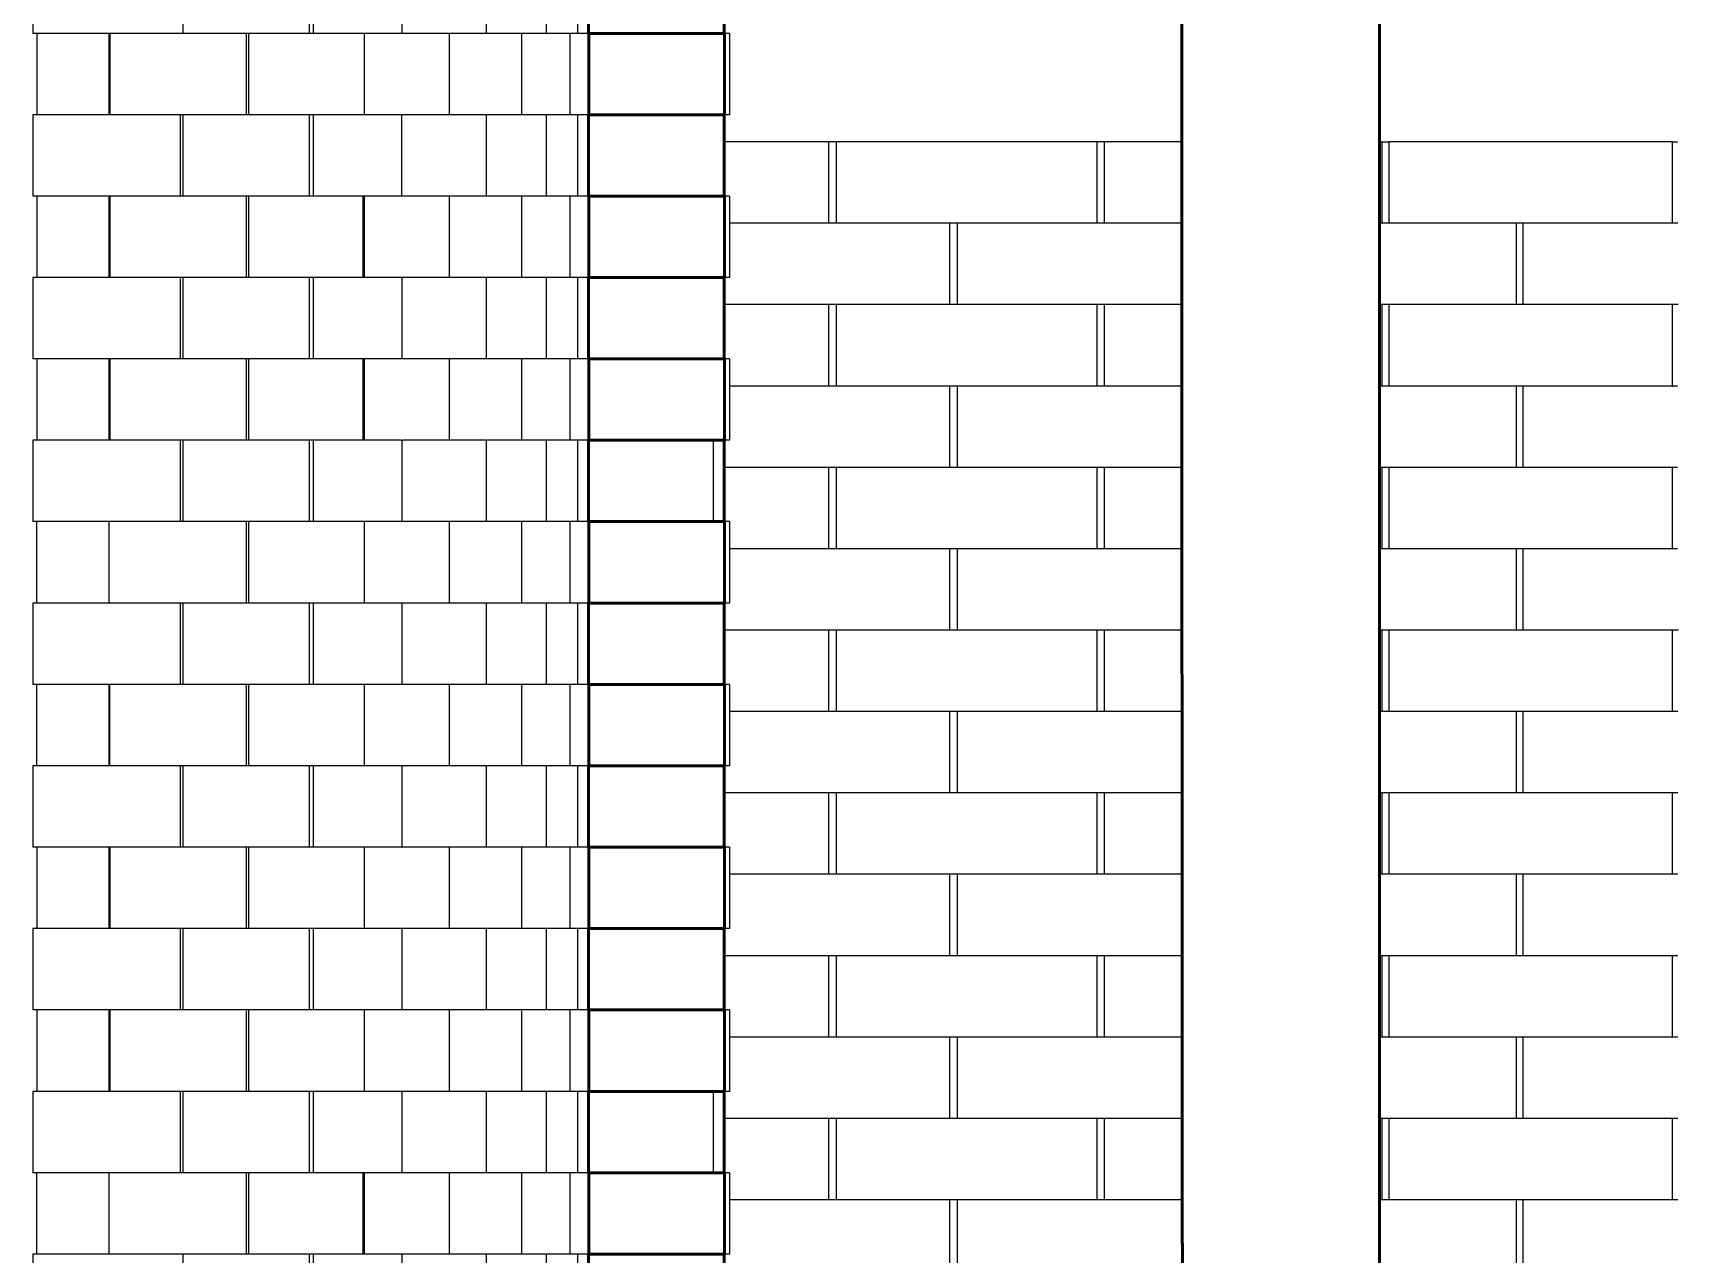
# Model space of a CAD drawing. Header units: millimetres. Extents: x 507.9 to 541, y 40.2 to 69.3.
# Drawn here: x 517.719 to 518.931, y 54.969 to 55.87 of the extents above; entities that cross this region are included whole.
import ezdxf

# ---------------------------------------------------------------- set-up
doc = ezdxf.new("R2010")
doc.units = ezdxf.units.MM
doc.layers.add('Make2D$Visible$ClippingPlaneIntersections', color=7, linetype='Continuous', lineweight=50, true_color=0x000000)
doc.layers.add('Make2D$Visible$Curves', color=7, linetype='Continuous', true_color=0x000000)

msp = doc.modelspace()

# ---------------------------------------------------------------- linework, layer by layer
at = {"layer": 'Make2D$Visible$ClippingPlaneIntersections', "color": 18, "true_color": 0x000000}
for points in [[(518.56697, 53.55554), (518.56518, 55.34887), (518.56518, 56.6422)], [(518.12815, 55.92929), (518.12815, 55.89929), (518.12815, 55.86929)], [(518.22827, 55.86929), (518.22827, 55.89929), (518.22827, 55.92929)], [(518.12836, 55.86929), (518.12836, 55.83929), (518.12836, 55.80929)], [(518.12852, 55.86929), (518.17839, 55.86929), (518.22827, 55.86929)], [(518.22836, 55.80929), (518.22836, 55.83929), (518.22836, 55.86929)], [(518.12815, 55.80929), (518.17821, 55.80929), (518.22827, 55.80929)], [(518.12815, 55.80929), (518.12815, 55.77929), (518.12815, 55.74929)], [(518.22827, 55.80929), (518.22831, 55.80929), (518.22836, 55.80929)], [(518.22827, 55.74929), (518.22827, 55.77929), (518.22827, 55.80929)], [(518.12836, 55.74929), (518.12836, 55.71945), (518.12836, 55.68962)], [(518.12866, 55.74929), (518.17846, 55.74929), (518.22827, 55.74929)], [(518.22836, 55.68929), (518.22836, 55.71929), (518.22836, 55.74929)], [(518.12815, 55.68929), (518.12841, 55.68929), (518.12866, 55.68929)], [(518.12815, 55.68867), (518.12815, 55.65898), (518.12815, 55.62929)], [(518.12836, 55.68929), (518.17836, 55.68929), (518.22836, 55.68929)], [(518.22827, 55.62929), (518.22827, 55.65929), (518.22827, 55.68929)], [(518.12836, 55.62929), (518.17836, 55.62929), (518.22836, 55.62929)], [(518.12836, 55.62929), (518.12836, 55.59929), (518.12836, 55.56929)], [(518.22836, 55.56929), (518.22836, 55.59929), (518.22836, 55.62929)], [(518.12815, 55.56929), (518.12815, 55.53929), (518.12815, 55.50929)], [(518.12836, 55.56929), (518.17836, 55.56929), (518.22836, 55.56929)], [(518.22827, 55.50929), (518.22827, 55.53929), (518.22827, 55.56929)], [(518.12815, 55.50929), (518.17821, 55.50929), (518.22827, 55.50929)], [(518.12836, 55.50929), (518.12836, 55.47929), (518.12836, 55.44929)], [(518.22836, 55.44929), (518.22836, 55.47929), (518.22836, 55.50929)], [(518.12815, 55.44929), (518.17821, 55.44929), (518.22827, 55.44929)], [(518.12815, 55.44929), (518.12815, 55.41929), (518.12815, 55.38929)], [(518.22827, 55.38929), (518.22827, 55.41929), (518.22827, 55.44929)], [(518.12815, 55.38929), (518.17821, 55.38929), (518.22827, 55.38929)], [(518.12836, 55.38929), (518.12836, 55.35929), (518.12836, 55.32929)], [(518.22836, 55.32929), (518.22836, 55.35929), (518.22836, 55.38929)], [(518.12815, 55.32929), (518.12815, 55.29929), (518.12815, 55.26929)], [(518.12836, 55.32929), (518.17836, 55.32929), (518.22836, 55.32929)], [(518.22827, 55.26929), (518.22827, 55.29929), (518.22827, 55.32929)], [(518.12836, 55.26929), (518.17836, 55.26929), (518.22836, 55.26929)], [(518.12836, 55.26929), (518.12836, 55.23929), (518.12836, 55.20929)], [(518.22836, 55.20929), (518.22836, 55.23929), (518.22836, 55.26929)], [(518.12815, 55.20929), (518.17821, 55.20929), (518.22827, 55.20929)], [(518.12815, 55.20929), (518.12815, 55.17929), (518.12815, 55.14929)], [(518.22827, 55.14929), (518.22827, 55.17929), (518.22827, 55.20929)], [(518.12815, 55.14929), (518.13034, 55.14929), (518.13253, 55.14929)], [(518.12836, 55.14929), (518.12836, 55.11948), (518.12836, 55.08967)], [(518.13253, 55.14929), (518.18044, 55.14929), (518.22836, 55.14929)], [(518.22836, 55.08929), (518.22836, 55.11929), (518.22836, 55.14929)], [(518.12815, 55.08929), (518.12815, 55.05929), (518.12815, 55.02929)], [(518.12836, 55.08929), (518.17836, 55.08929), (518.22836, 55.08929)], [(518.22827, 55.02929), (518.22827, 55.05929), (518.22827, 55.08929)], [(518.12836, 55.02929), (518.17836, 55.02929), (518.22836, 55.02929)], [(518.12836, 55.02929), (518.12836, 54.99929), (518.12836, 54.96929)], [(518.22836, 54.96929), (518.22836, 54.99929), (518.22836, 55.02929)], [(518.12815, 54.96929), (518.12815, 54.93929), (518.12815, 54.90929)], [(518.12836, 54.96929), (518.17836, 54.96929), (518.22836, 54.96929)], [(518.22827, 54.90929), (518.22827, 54.93929), (518.22827, 54.96929)]]:
    msp.add_open_spline(points, degree=2, dxfattribs=at)
msp.add_open_spline([(518.71109, 56.56734), (518.71109, 55.73961), (518.71109, 54.88693), (518.71109, 54.00929), (518.71109, 54.00724), (518.71109, 54.00518), (518.71109, 54.00313), (518.71109, 53.85393), (518.71109, 53.70474), (518.71109, 53.55554)], degree=3, knots=[-4, -4, -4, -4, 0, 0, 0, 0.0093579, 0.0093579, 0.0093579, 0.6893016, 0.6893016, 0.6893016, 0.6893016], dxfattribs=at)
at = {"layer": 'Make2D$Visible$Curves', "color": 18, "lineweight": -3, "true_color": 0x000000}
for points in [[(517.71876, 55.92929), (517.71876, 55.89929), (517.71876, 55.86929)], [(517.82924, 55.92879), (517.82924, 55.89904), (517.82924, 55.86929)], [(517.92256, 55.86929), (517.92256, 55.89929), (517.92256, 55.92929)], [(517.92551, 55.86929), (517.92551, 55.89929), (517.92551, 55.92929)], [(518.05272, 55.92929), (518.05272, 55.89929), (518.05272, 55.86929)], [(518.09708, 55.92929), (518.09708, 55.89929), (518.09708, 55.86929)], [(518.1201, 55.92929), (518.1201, 55.89929), (518.1201, 55.86929)], [(517.77499, 55.86929), (517.74688, 55.86929), (517.71876, 55.86929)], [(517.72173, 55.86929), (517.72173, 55.83929), (517.72173, 55.80929)], [(517.7748, 55.86929), (517.7748, 55.83929), (517.7748, 55.80929)], [(517.82948, 55.86929), (517.80224, 55.86929), (517.77499, 55.86929)], [(517.77581, 55.80929), (517.77581, 55.83929), (517.77581, 55.86929)], [(517.87783, 55.86929), (517.85353, 55.86929), (517.82924, 55.86929)], [(517.87607, 55.80929), (517.87607, 55.83929), (517.87607, 55.86929)], [(517.96317, 55.86929), (517.92041, 55.86929), (517.87765, 55.86929)], [(517.87765, 55.86929), (517.87765, 55.83929), (517.87765, 55.80929)], [(517.96298, 55.86929), (517.96298, 55.83929), (517.96298, 55.80929)], [(518.0254, 55.86929), (518.01447, 55.86929), (518.00353, 55.86929)], [(518.02541, 55.86929), (518.02541, 55.83929), (518.02541, 55.80929)], [(518.05282, 55.86929), (518.03936, 55.86929), (518.0259, 55.86929)], [(518.05221, 55.86929), (518.05221, 55.8694), (518.05221, 55.8695)], [(518.07839, 55.86929), (518.06555, 55.86929), (518.05272, 55.86929)], [(518.07883, 55.86929), (518.07883, 55.83929), (518.07883, 55.80929)], [(518.09702, 55.86929), (518.08792, 55.86929), (518.07883, 55.86929)], [(518.1149, 55.86929), (518.10599, 55.86929), (518.09708, 55.86929)], [(518.11443, 55.86878), (518.11443, 55.83904), (518.11443, 55.80929)], [(518.12036, 55.86929), (518.11769, 55.86929), (518.11502, 55.86929)], [(518.12815, 55.86929), (518.12413, 55.86929), (518.1201, 55.86929)], [(518.23211, 55.86929), (518.23019, 55.86929), (518.22827, 55.86929)], [(518.23211, 55.86929), (518.23211, 55.83929), (518.23211, 55.80929)], [(517.82746, 55.80929), (517.77311, 55.80929), (517.71876, 55.80929)], [(517.71876, 55.80929), (517.71876, 55.77929), (517.71876, 55.74929)], [(517.82912, 55.80929), (517.80256, 55.80929), (517.776, 55.80929)], [(517.82746, 55.74929), (517.82746, 55.77929), (517.82746, 55.80929)], [(517.8778, 55.80929), (517.85352, 55.80929), (517.82924, 55.80929)], [(517.82924, 55.80929), (517.82924, 55.77929), (517.82924, 55.74929)], [(517.96317, 55.80929), (517.92066, 55.80929), (517.87815, 55.80929)], [(517.92256, 55.74929), (517.92256, 55.77929), (517.92256, 55.80929)], [(517.92551, 55.74929), (517.92551, 55.77929), (517.92551, 55.80929)], [(517.97827, 55.80929), (517.97063, 55.80929), (517.96298, 55.80929)], [(517.99037, 55.80929), (517.99037, 55.77929), (517.99037, 55.74929)], [(518.0531, 55.80929), (518.03946, 55.80929), (518.02582, 55.80929)], [(518.07908, 55.80929), (518.0659, 55.80929), (518.05272, 55.80929)], [(518.05272, 55.80929), (518.05272, 55.77929), (518.05272, 55.74929)], [(518.09692, 55.80929), (518.08807, 55.80929), (518.07923, 55.80929)], [(518.09708, 55.80929), (518.09708, 55.77929), (518.09708, 55.74929)], [(518.11501, 55.80929), (518.10604, 55.80929), (518.09708, 55.80929)], [(518.12014, 55.80929), (518.11757, 55.80929), (518.11501, 55.80929)], [(518.12815, 55.80929), (518.12413, 55.80929), (518.1201, 55.80929)], [(518.1201, 55.80929), (518.1201, 55.77929), (518.1201, 55.74929)], [(518.23211, 55.80929), (518.23019, 55.80929), (518.22827, 55.80929)], [(518.30501, 55.78929), (518.26656, 55.78929), (518.22811, 55.78929)], [(518.31063, 55.78929), (518.30782, 55.78929), (518.30501, 55.78929)], [(518.30501, 55.78929), (518.30501, 55.75929), (518.30501, 55.72929)], [(518.31063, 55.78929), (518.31063, 55.75929), (518.31063, 55.72929)], [(518.50273, 55.78929), (518.40668, 55.78929), (518.31063, 55.78929)], [(518.50273, 55.78929), (518.50273, 55.75929), (518.50273, 55.72929)], [(518.5082, 55.78929), (518.50546, 55.78929), (518.50273, 55.78929)], [(518.5082, 55.78929), (518.5082, 55.75929), (518.5082, 55.72929)], [(518.5653, 55.78929), (518.53675, 55.78929), (518.5082, 55.78929)], [(518.71288, 55.78929), (518.71179, 55.78929), (518.71071, 55.78929)], [(518.71288, 55.78929), (518.71288, 55.75929), (518.71288, 55.72929)], [(518.71795, 55.78929), (518.71795, 55.75929), (518.71795, 55.72929)], [(518.92667, 55.78929), (518.82231, 55.78929), (518.71795, 55.78929)], [(518.92667, 55.78929), (518.92667, 55.75929), (518.92667, 55.72929)], [(517.77468, 55.74929), (517.74672, 55.74929), (517.71876, 55.74929)], [(517.72173, 55.74929), (517.72173, 55.71929), (517.72173, 55.68929)], [(517.82926, 55.74929), (517.80203, 55.74929), (517.7748, 55.74929)], [(517.7748, 55.74929), (517.7748, 55.71929), (517.7748, 55.68929)], [(517.77581, 55.68929), (517.77581, 55.71929), (517.77581, 55.74929)], [(517.87828, 55.74929), (517.85376, 55.74929), (517.82924, 55.74929)], [(517.87607, 55.68929), (517.87607, 55.71929), (517.87607, 55.74929)], [(517.87765, 55.74929), (517.87765, 55.71929), (517.87765, 55.68929)], [(517.96247, 55.74929), (517.92018, 55.74929), (517.87789, 55.74929)], [(517.96193, 55.74929), (517.96193, 55.71929), (517.96193, 55.68929)], [(517.99058, 55.74929), (517.97625, 55.74929), (517.96193, 55.74929)], [(517.96317, 55.68929), (517.96317, 55.71929), (517.96317, 55.74929)], [(518.02591, 55.74929), (518.00832, 55.74929), (517.99072, 55.74929)], [(518.02541, 55.74883), (518.02541, 55.71906), (518.02541, 55.68929)], [(518.05225, 55.74929), (518.03908, 55.74929), (518.02591, 55.74929)], [(518.07917, 55.74929), (518.06594, 55.74929), (518.05272, 55.74929)], [(518.07883, 55.74929), (518.07883, 55.71929), (518.07883, 55.68929)], [(518.09739, 55.74929), (518.08811, 55.74929), (518.07883, 55.74929)], [(518.12005, 55.74929), (518.10872, 55.74929), (518.09739, 55.74929)], [(518.11443, 55.74929), (518.11443, 55.71947), (518.11443, 55.68965)], [(518.12815, 55.74929), (518.12413, 55.74929), (518.1201, 55.74929)], [(518.12888, 55.74929), (518.12851, 55.74929), (518.12815, 55.74929)], [(518.23211, 55.74929), (518.23019, 55.74929), (518.22827, 55.74929)], [(518.23211, 55.74929), (518.23211, 55.71929), (518.23211, 55.68929)], [(518.30501, 55.72929), (518.26856, 55.72929), (518.23211, 55.72929)], [(518.31063, 55.72929), (518.30782, 55.72929), (518.30501, 55.72929)], [(518.50273, 55.72929), (518.40668, 55.72929), (518.31063, 55.72929)], [(518.39425, 55.72929), (518.39425, 55.69929), (518.39425, 55.66929)], [(518.39983, 55.72929), (518.39983, 55.69929), (518.39983, 55.66929)], [(518.5082, 55.72929), (518.50546, 55.72929), (518.50273, 55.72929)], [(518.56541, 55.72929), (518.5368, 55.72929), (518.5082, 55.72929)], [(518.71288, 55.72929), (518.7121, 55.72929), (518.71131, 55.72929)], [(518.7176, 55.72929), (518.71524, 55.72929), (518.71288, 55.72929)], [(518.92667, 55.72929), (518.82231, 55.72929), (518.71795, 55.72929)], [(518.81183, 55.72903), (518.81183, 55.69916), (518.81183, 55.66929)], [(518.81665, 55.72929), (518.81665, 55.69929), (518.81665, 55.66929)], [(518.93102, 55.72929), (518.92884, 55.72929), (518.92667, 55.72929)], [(517.77445, 55.68929), (517.74661, 55.68929), (517.71876, 55.68929)], [(517.71876, 55.68929), (517.71876, 55.65929), (517.71876, 55.62929)], [(517.77496, 55.68929), (517.77471, 55.68929), (517.77445, 55.68929)], [(517.82895, 55.68929), (517.80188, 55.68929), (517.7748, 55.68929)], [(517.82746, 55.62929), (517.82746, 55.65897), (517.82746, 55.68866)], [(517.87731, 55.68929), (517.85327, 55.68929), (517.82924, 55.68929)], [(517.82924, 55.68929), (517.82924, 55.65929), (517.82924, 55.62929)], [(517.9616, 55.68929), (517.91962, 55.68929), (517.87765, 55.68929)], [(517.92256, 55.62929), (517.92256, 55.65929), (517.92256, 55.68929)], [(517.92551, 55.62929), (517.92551, 55.65929), (517.92551, 55.68929)], [(517.99072, 55.68929), (517.99072, 55.65929), (517.99072, 55.62929)], [(518.02506, 55.68929), (518.00789, 55.68929), (517.99072, 55.68929)], [(518.05253, 55.68929), (518.03897, 55.68929), (518.02541, 55.68929)], [(518.05272, 55.68929), (518.05272, 55.65929), (518.05272, 55.62929)], [(518.07831, 55.68929), (518.06552, 55.68929), (518.05272, 55.68929)], [(518.09749, 55.68929), (518.08816, 55.68929), (518.07883, 55.68929)], [(518.11471, 55.68929), (518.10589, 55.68929), (518.09708, 55.68929)], [(518.09708, 55.68929), (518.09708, 55.67929), (518.09708, 55.66929)], [(518.11458, 55.68929), (518.11448, 55.68929), (518.11438, 55.68929)], [(518.11982, 55.68929), (518.11726, 55.68929), (518.11471, 55.68929)], [(518.12815, 55.68929), (518.12413, 55.68929), (518.1201, 55.68929)], [(518.1201, 55.68929), (518.1201, 55.65929), (518.1201, 55.62929)], [(518.23211, 55.68929), (518.23023, 55.68929), (518.22836, 55.68929)], [(518.09708, 55.66911), (518.09708, 55.6492), (518.09708, 55.62929)], [(518.30501, 55.66929), (518.26664, 55.66929), (518.22827, 55.66929)], [(518.30501, 55.66929), (518.30501, 55.63929), (518.30501, 55.60929)], [(518.31063, 55.66929), (518.30782, 55.66929), (518.30501, 55.66929)], [(518.31063, 55.66929), (518.31063, 55.63929), (518.31063, 55.60929)], [(518.50273, 55.66929), (518.40668, 55.66929), (518.31063, 55.66929)], [(518.5082, 55.66929), (518.50546, 55.66929), (518.50273, 55.66929)], [(518.50273, 55.66929), (518.50273, 55.63929), (518.50273, 55.60929)], [(518.5082, 55.66929), (518.5082, 55.63929), (518.5082, 55.60929)], [(518.56554, 55.66929), (518.53687, 55.66929), (518.5082, 55.66929)], [(518.71288, 55.66929), (518.71198, 55.66929), (518.71109, 55.66929)], [(518.71288, 55.66929), (518.71288, 55.63929), (518.71288, 55.60929)], [(518.7177, 55.66929), (518.71529, 55.66929), (518.71288, 55.66929)], [(518.92667, 55.66929), (518.82231, 55.66929), (518.71795, 55.66929)], [(518.71795, 55.66929), (518.71795, 55.63929), (518.71795, 55.60929)], [(518.92667, 55.66929), (518.92667, 55.63929), (518.92667, 55.60929)], [(518.93119, 55.66929), (518.92893, 55.66929), (518.92667, 55.66929)], [(517.77485, 55.62929), (517.74681, 55.62929), (517.71876, 55.62929)], [(517.72173, 55.62929), (517.72173, 55.59929), (517.72173, 55.56929)], [(517.82932, 55.62929), (517.80206, 55.62929), (517.7748, 55.62929)], [(517.7748, 55.62929), (517.7748, 55.59929), (517.7748, 55.56929)], [(517.77581, 55.56929), (517.77581, 55.59929), (517.77581, 55.62929)], [(517.87763, 55.62929), (517.85348, 55.62929), (517.82932, 55.62929)], [(517.87607, 55.56929), (517.87607, 55.59929), (517.87607, 55.62929)], [(517.87765, 55.62929), (517.87765, 55.59929), (517.87765, 55.56929)], [(517.96192, 55.62929), (517.91978, 55.62929), (517.87765, 55.62929)], [(517.99093, 55.62929), (517.97643, 55.62929), (517.96193, 55.62929)], [(517.96193, 55.62929), (517.96193, 55.59929), (517.96193, 55.56929)], [(517.96317, 55.56929), (517.96317, 55.59929), (517.96317, 55.62929)], [(518.0254, 55.62929), (518.00806, 55.62929), (517.99072, 55.62929)], [(518.02541, 55.62929), (518.02541, 55.59929), (518.02541, 55.56929)], [(518.05252, 55.62929), (518.03897, 55.62929), (518.02541, 55.62929)], [(518.05221, 55.62929), (518.05221, 55.62935), (518.05221, 55.62942)], [(518.07859, 55.62929), (518.06565, 55.62929), (518.05272, 55.62929)], [(518.07883, 55.62929), (518.07883, 55.59929), (518.07883, 55.56929)], [(518.09706, 55.62929), (518.08795, 55.62929), (518.07883, 55.62929)], [(518.114, 55.62929), (518.10554, 55.62929), (518.09708, 55.62929)], [(518.11443, 55.62929), (518.11443, 55.59929), (518.11443, 55.56929)], [(518.12032, 55.62929), (518.11737, 55.62929), (518.11443, 55.62929)], [(518.12815, 55.62929), (518.12413, 55.62929), (518.1201, 55.62929)], [(518.23211, 55.62929), (518.23019, 55.62929), (518.22827, 55.62929)], [(518.23211, 55.62929), (518.23211, 55.59929), (518.23211, 55.56929)], [(518.30501, 55.60929), (518.26856, 55.60929), (518.23211, 55.60929)], [(518.31063, 55.60929), (518.30782, 55.60929), (518.30501, 55.60929)], [(518.50273, 55.60929), (518.40668, 55.60929), (518.31063, 55.60929)], [(518.39425, 55.60929), (518.39425, 55.57929), (518.39425, 55.54929)], [(518.39983, 55.60929), (518.39983, 55.57929), (518.39983, 55.54929)], [(518.5082, 55.60929), (518.50546, 55.60929), (518.50273, 55.60929)], [(518.56568, 55.60929), (518.53694, 55.60929), (518.5082, 55.60929)], [(518.71288, 55.60929), (518.71223, 55.60929), (518.71158, 55.60929)], [(518.71825, 55.60929), (518.71556, 55.60929), (518.71288, 55.60929)], [(518.92667, 55.60929), (518.82231, 55.60929), (518.71795, 55.60929)], [(518.81183, 55.60929), (518.81183, 55.57929), (518.81183, 55.54929)], [(518.81665, 55.60929), (518.81665, 55.57929), (518.81665, 55.54929)], [(518.92667, 55.60929), (518.92706, 55.60929), (518.92744, 55.60929)], [(518.93064, 55.60929), (518.92866, 55.60929), (518.92667, 55.60929)], [(517.77472, 55.56929), (517.74674, 55.56929), (517.71876, 55.56929)], [(517.71876, 55.56929), (517.71876, 55.53929), (517.71876, 55.50929)], [(517.82966, 55.56929), (517.80223, 55.56929), (517.7748, 55.56929)], [(517.82746, 55.50929), (517.82746, 55.53916), (517.82746, 55.56903)], [(517.82924, 55.56929), (517.82924, 55.53929), (517.82924, 55.50929)], [(517.87731, 55.56929), (517.85348, 55.56929), (517.82966, 55.56929)], [(517.96208, 55.56929), (517.91987, 55.56929), (517.87765, 55.56929)], [(517.92256, 55.50929), (517.92256, 55.53929), (517.92256, 55.56929)], [(517.92551, 55.50929), (517.92551, 55.53929), (517.92551, 55.56929)], [(517.99019, 55.56929), (517.99087, 55.56929), (517.99155, 55.56929)], [(517.99072, 55.56929), (517.99072, 55.53929), (517.99072, 55.50929)], [(518.02591, 55.56929), (518.00862, 55.56929), (517.99133, 55.56929)], [(518.05278, 55.56929), (518.03935, 55.56929), (518.02591, 55.56929)], [(518.05272, 55.56929), (518.05272, 55.53951), (518.05272, 55.50973)], [(518.07882, 55.56929), (518.06604, 55.56929), (518.05326, 55.56929)], [(518.0972, 55.56929), (518.08801, 55.56929), (518.07883, 55.56929)], [(518.09708, 55.56929), (518.09708, 55.53929), (518.09708, 55.50929)], [(518.11424, 55.56929), (518.10566, 55.56929), (518.09708, 55.56929)], [(518.11995, 55.56929), (518.11719, 55.56929), (518.11443, 55.56929)], [(518.12815, 55.56929), (518.12413, 55.56929), (518.1201, 55.56929)], [(518.1201, 55.56929), (518.1201, 55.53929), (518.1201, 55.50929)], [(518.21999, 55.56885), (518.21999, 55.53907), (518.21999, 55.50929)], [(518.23211, 55.56929), (518.23019, 55.56929), (518.22827, 55.56929)], [(518.30501, 55.54929), (518.26673, 55.54929), (518.22844, 55.54929)], [(518.30501, 55.54929), (518.30501, 55.51929), (518.30501, 55.48929)], [(518.31063, 55.54929), (518.30782, 55.54929), (518.30501, 55.54929)], [(518.31063, 55.54929), (518.31063, 55.51929), (518.31063, 55.48929)], [(518.50273, 55.54929), (518.40668, 55.54929), (518.31063, 55.54929)], [(518.5082, 55.54929), (518.50546, 55.54929), (518.50273, 55.54929)], [(518.50273, 55.54929), (518.50273, 55.51929), (518.50273, 55.48929)], [(518.5082, 55.54929), (518.5082, 55.51929), (518.5082, 55.48929)], [(518.56525, 55.54929), (518.53672, 55.54929), (518.5082, 55.54929)], [(518.71288, 55.54929), (518.71202, 55.54929), (518.71116, 55.54929)], [(518.71755, 55.54929), (518.71521, 55.54929), (518.71288, 55.54929)], [(518.71288, 55.54929), (518.71288, 55.51929), (518.71288, 55.48929)], [(518.92667, 55.54929), (518.82231, 55.54929), (518.71795, 55.54929)], [(518.71795, 55.54929), (518.71795, 55.51929), (518.71795, 55.48929)], [(518.93064, 55.54929), (518.92865, 55.54929), (518.92667, 55.54929)], [(518.92667, 55.54929), (518.92667, 55.51929), (518.92667, 55.48929)], [(517.77536, 55.50929), (517.74706, 55.50929), (517.71876, 55.50929)], [(517.72132, 55.50929), (517.72132, 55.47929), (517.72132, 55.44929)], [(517.7748, 55.50929), (517.7748, 55.47929), (517.7748, 55.44929)], [(517.82945, 55.50929), (517.8024, 55.50929), (517.77536, 55.50929)], [(517.87774, 55.50929), (517.85359, 55.50929), (517.82945, 55.50929)], [(517.87607, 55.44929), (517.87607, 55.47929), (517.87607, 55.50929)], [(517.87765, 55.50929), (517.87765, 55.47929), (517.87765, 55.44929)], [(517.96317, 55.50929), (517.92045, 55.50929), (517.87774, 55.50929)], [(517.96298, 55.50929), (517.96298, 55.47929), (517.96298, 55.44929)], [(517.9902, 55.50929), (517.97659, 55.50929), (517.96298, 55.50929)], [(517.9902, 55.50929), (517.99041, 55.50929), (517.99062, 55.50929)], [(518.02527, 55.50929), (518.008, 55.50929), (517.99072, 55.50929)], [(518.05309, 55.50929), (518.03925, 55.50929), (518.02541, 55.50929)], [(518.02541, 55.50929), (518.02541, 55.47929), (518.02541, 55.44929)], [(518.07834, 55.50929), (518.06572, 55.50929), (518.05309, 55.50929)], [(518.07883, 55.50929), (518.07883, 55.47929), (518.07883, 55.44929)], [(518.09705, 55.50929), (518.08794, 55.50929), (518.07883, 55.50929)], [(518.1147, 55.50929), (518.10589, 55.50929), (518.09708, 55.50929)], [(518.11443, 55.50929), (518.11443, 55.47929), (518.11443, 55.44929)], [(518.11994, 55.50929), (518.11732, 55.50929), (518.1147, 55.50929)], [(518.12815, 55.50929), (518.12413, 55.50929), (518.1201, 55.50929)], [(518.23211, 55.50929), (518.23019, 55.50929), (518.22827, 55.50929)], [(518.23211, 55.50929), (518.23211, 55.47929), (518.23211, 55.44929)], [(518.30501, 55.48929), (518.2686, 55.48929), (518.23218, 55.48929)], [(518.31063, 55.48929), (518.30782, 55.48929), (518.30501, 55.48929)], [(518.50273, 55.48929), (518.40668, 55.48929), (518.31063, 55.48929)], [(518.39425, 55.48929), (518.39425, 55.45929), (518.39425, 55.42929)], [(518.39983, 55.48929), (518.39983, 55.45929), (518.39983, 55.42929)], [(518.5082, 55.48929), (518.50546, 55.48929), (518.50273, 55.48929)], [(518.56518, 55.48929), (518.53669, 55.48929), (518.5082, 55.48929)], [(518.71288, 55.48929), (518.71208, 55.48929), (518.71129, 55.48929)], [(518.71794, 55.48929), (518.71541, 55.48929), (518.71288, 55.48929)], [(518.92667, 55.48929), (518.82231, 55.48929), (518.71795, 55.48929)], [(518.81183, 55.48929), (518.81183, 55.45929), (518.81183, 55.42929)], [(518.81665, 55.48929), (518.81665, 55.45929), (518.81665, 55.42929)], [(518.93075, 55.48929), (518.92871, 55.48929), (518.92667, 55.48929)], [(517.77441, 55.44929), (517.74658, 55.44929), (517.71876, 55.44929)], [(517.71876, 55.44929), (517.71876, 55.41929), (517.71876, 55.38929)], [(517.77484, 55.44929), (517.77462, 55.44929), (517.77441, 55.44929)], [(517.8294, 55.44929), (517.8021, 55.44929), (517.7748, 55.44929)], [(517.82746, 55.38929), (517.82746, 55.41929), (517.82746, 55.44929)], [(517.87768, 55.44929), (517.85346, 55.44929), (517.82924, 55.44929)], [(517.82924, 55.44929), (517.82924, 55.41929), (517.82924, 55.38929)], [(517.96317, 55.44929), (517.92041, 55.44929), (517.87765, 55.44929)], [(517.92256, 55.38929), (517.92256, 55.41929), (517.92256, 55.44929)], [(517.92551, 55.38929), (517.92551, 55.41929), (517.92551, 55.44929)], [(517.99072, 55.44929), (517.99072, 55.41929), (517.99072, 55.38929)], [(518.0256, 55.44929), (518.00816, 55.44929), (517.99072, 55.44929)], [(518.05248, 55.44929), (518.03895, 55.44929), (518.02541, 55.44929)], [(518.07865, 55.44929), (518.06569, 55.44929), (518.05272, 55.44929)], [(518.05272, 55.44929), (518.05272, 55.41929), (518.05272, 55.38929)], [(518.07854, 55.44929), (518.07854, 55.44936), (518.07854, 55.44943)], [(518.09696, 55.44929), (518.0879, 55.44929), (518.07883, 55.44929)], [(518.09708, 55.44929), (518.09708, 55.41929), (518.09708, 55.38929)], [(518.1149, 55.44929), (518.10606, 55.44929), (518.09722, 55.44929)], [(518.1198, 55.44929), (518.11735, 55.44929), (518.1149, 55.44929)], [(518.12815, 55.44929), (518.12413, 55.44929), (518.1201, 55.44929)], [(518.1201, 55.44929), (518.1201, 55.41929), (518.1201, 55.38929)], [(518.23211, 55.44929), (518.23019, 55.44929), (518.22827, 55.44929)], [(518.30501, 55.42929), (518.2669, 55.42929), (518.22879, 55.42929)], [(518.30501, 55.42929), (518.30501, 55.39929), (518.30501, 55.36929)], [(518.31063, 55.42929), (518.30782, 55.42929), (518.30501, 55.42929)], [(518.31063, 55.42929), (518.31063, 55.39929), (518.31063, 55.36929)], [(518.50273, 55.42929), (518.40668, 55.42929), (518.31063, 55.42929)], [(518.5082, 55.42929), (518.50546, 55.42929), (518.50273, 55.42929)], [(518.50273, 55.42929), (518.50273, 55.39929), (518.50273, 55.36929)], [(518.5082, 55.42929), (518.5082, 55.39929), (518.5082, 55.36929)], [(518.56577, 55.42929), (518.53698, 55.42929), (518.5082, 55.42929)], [(518.71288, 55.42929), (518.71212, 55.42929), (518.71135, 55.42929)], [(518.71809, 55.42929), (518.71548, 55.42929), (518.71288, 55.42929)], [(518.71288, 55.42929), (518.71288, 55.39929), (518.71288, 55.36929)], [(518.92667, 55.42929), (518.82231, 55.42929), (518.71795, 55.42929)], [(518.71795, 55.42929), (518.71795, 55.39929), (518.71795, 55.36929)], [(518.93133, 55.42929), (518.929, 55.42929), (518.92667, 55.42929)], [(518.92667, 55.42929), (518.92667, 55.39929), (518.92667, 55.36929)], [(517.77526, 55.38929), (517.74701, 55.38929), (517.71876, 55.38929)], [(517.72132, 55.38929), (517.72132, 55.35929), (517.72132, 55.32929)], [(517.7748, 55.38929), (517.7748, 55.35929), (517.7748, 55.32929)], [(517.82925, 55.38929), (517.80226, 55.38929), (517.77526, 55.38929)], [(517.7754, 55.32929), (517.7754, 55.35929), (517.7754, 55.38929)], [(517.87757, 55.38929), (517.8534, 55.38929), (517.82924, 55.38929)], [(517.87607, 55.32929), (517.87607, 55.35929), (517.87607, 55.38929)], [(517.87765, 55.38929), (517.87765, 55.35929), (517.87765, 55.32929)], [(517.96317, 55.38929), (517.92041, 55.38929), (517.87765, 55.38929)], [(517.96289, 55.38929), (517.96289, 55.35929), (517.96289, 55.32929)], [(517.99062, 55.38929), (517.97675, 55.38929), (517.96289, 55.38929)], [(518.02575, 55.38929), (518.00824, 55.38929), (517.99072, 55.38929)], [(518.02541, 55.38905), (518.02541, 55.35917), (518.02541, 55.32929)], [(518.05246, 55.38929), (518.03923, 55.38929), (518.02599, 55.38929)], [(518.07916, 55.38929), (518.06594, 55.38929), (518.05272, 55.38929)], [(518.07883, 55.38929), (518.07883, 55.35929), (518.07883, 55.32929)], [(518.09735, 55.38929), (518.08826, 55.38929), (518.07916, 55.38929)], [(518.11458, 55.38929), (518.10583, 55.38929), (518.09708, 55.38929)], [(518.11443, 55.38929), (518.11443, 55.35929), (518.11443, 55.32929)], [(518.11993, 55.38929), (518.11718, 55.38929), (518.11443, 55.38929)], [(518.12815, 55.38929), (518.12413, 55.38929), (518.1201, 55.38929)], [(518.23211, 55.38929), (518.23019, 55.38929), (518.22827, 55.38929)], [(518.23211, 55.38929), (518.23211, 55.35929), (518.23211, 55.32929)], [(518.30501, 55.36929), (518.26856, 55.36929), (518.23211, 55.36929)], [(518.31063, 55.36929), (518.30782, 55.36929), (518.30501, 55.36929)], [(518.50273, 55.36929), (518.40668, 55.36929), (518.31063, 55.36929)], [(518.39425, 55.36929), (518.39425, 55.33929), (518.39425, 55.30929)], [(518.39983, 55.36929), (518.39983, 55.33929), (518.39983, 55.30929)], [(518.5082, 55.36929), (518.50546, 55.36929), (518.50273, 55.36929)], [(518.56518, 55.36929), (518.53669, 55.36929), (518.5082, 55.36929)], [(518.71288, 55.36929), (518.71225, 55.36929), (518.71163, 55.36929)], [(518.71836, 55.36929), (518.71562, 55.36929), (518.71288, 55.36929)], [(518.92667, 55.36929), (518.82231, 55.36929), (518.71795, 55.36929)], [(518.81183, 55.36929), (518.81183, 55.33929), (518.81183, 55.30929)], [(518.81665, 55.36929), (518.81665, 55.33929), (518.81665, 55.30929)], [(518.93096, 55.36929), (518.92881, 55.36929), (518.92667, 55.36929)], [(517.77466, 55.32929), (517.74671, 55.32929), (517.71876, 55.32929)], [(517.71876, 55.32929), (517.71876, 55.29929), (517.71876, 55.26929)], [(517.8294, 55.32929), (517.8021, 55.32929), (517.7748, 55.32929)], [(517.82746, 55.26929), (517.82746, 55.29929), (517.82746, 55.32929)], [(517.87791, 55.32929), (517.85358, 55.32929), (517.82924, 55.32929)], [(517.82924, 55.32929), (517.82924, 55.29929), (517.82924, 55.26929)], [(517.9628, 55.32929), (517.92022, 55.32929), (517.87765, 55.32929)], [(517.92256, 55.26929), (517.92256, 55.29929), (517.92256, 55.32929)], [(517.92551, 55.26929), (517.92551, 55.29929), (517.92551, 55.32929)], [(517.99072, 55.32929), (517.99072, 55.29929), (517.99072, 55.26929)], [(518.02589, 55.32929), (518.00831, 55.32929), (517.99072, 55.32929)], [(518.05321, 55.32929), (518.03955, 55.32929), (518.02589, 55.32929)], [(518.05272, 55.3288), (518.05272, 55.29904), (518.05272, 55.26929)], [(518.07908, 55.32929), (518.06613, 55.32929), (518.05318, 55.32929)], [(518.09704, 55.32929), (518.08794, 55.32929), (518.07883, 55.32929)], [(518.09708, 55.32929), (518.09708, 55.29929), (518.09708, 55.26929)], [(518.11459, 55.32929), (518.10584, 55.32929), (518.09708, 55.32929)], [(518.12037, 55.32929), (518.1174, 55.32929), (518.11443, 55.32929)], [(518.12815, 55.32929), (518.12413, 55.32929), (518.1201, 55.32929)], [(518.1201, 55.32929), (518.1201, 55.29929), (518.1201, 55.26929)], [(518.23211, 55.32929), (518.23019, 55.32929), (518.22827, 55.32929)], [(518.30501, 55.30929), (518.26675, 55.30929), (518.2285, 55.30929)], [(518.30501, 55.30929), (518.30501, 55.27929), (518.30501, 55.24929)], [(518.31063, 55.30929), (518.30782, 55.30929), (518.30501, 55.30929)], [(518.31063, 55.30929), (518.31063, 55.27929), (518.31063, 55.24929)], [(518.50273, 55.30929), (518.40668, 55.30929), (518.31063, 55.30929)], [(518.5082, 55.30929), (518.50546, 55.30929), (518.50273, 55.30929)], [(518.50273, 55.30929), (518.50273, 55.27929), (518.50273, 55.24929)], [(518.5082, 55.30929), (518.5082, 55.27929), (518.5082, 55.24929)], [(518.56531, 55.30929), (518.53675, 55.30929), (518.5082, 55.30929)], [(518.71288, 55.30929), (518.71182, 55.30929), (518.71077, 55.30929)], [(518.7175, 55.30929), (518.71519, 55.30929), (518.71288, 55.30929)], [(518.71288, 55.30929), (518.71288, 55.27929), (518.71288, 55.24929)], [(518.92667, 55.30929), (518.82231, 55.30929), (518.71795, 55.30929)], [(518.71795, 55.30929), (518.71795, 55.27929), (518.71795, 55.24929)], [(518.93092, 55.30929), (518.92879, 55.30929), (518.92667, 55.30929)], [(518.92667, 55.30929), (518.92667, 55.27929), (518.92667, 55.24929)], [(517.7751, 55.26929), (517.74693, 55.26929), (517.71876, 55.26929)], [(517.72173, 55.26929), (517.72173, 55.23929), (517.72173, 55.20929)], [(517.8288, 55.26929), (517.8018, 55.26929), (517.7748, 55.26929)], [(517.7748, 55.26929), (517.7748, 55.23929), (517.7748, 55.20929)], [(517.77581, 55.20929), (517.77581, 55.23929), (517.77581, 55.26929)], [(517.87779, 55.26929), (517.85351, 55.26929), (517.82924, 55.26929)], [(517.87607, 55.20929), (517.87607, 55.23929), (517.87607, 55.26929)], [(517.87765, 55.26929), (517.87765, 55.23946), (517.87765, 55.20963)], [(517.96317, 55.26929), (517.92041, 55.26929), (517.87765, 55.26929)], [(517.96298, 55.26929), (517.96298, 55.23929), (517.96298, 55.20929)], [(517.99055, 55.26929), (517.97677, 55.26929), (517.96298, 55.26929)], [(517.99055, 55.26929), (517.99066, 55.26929), (517.99077, 55.26929)], [(518.02583, 55.26929), (518.00828, 55.26929), (517.99072, 55.26929)], [(518.02541, 55.26929), (518.02541, 55.23929), (518.02541, 55.20929)], [(518.05268, 55.26929), (518.03926, 55.26929), (518.02583, 55.26929)], [(518.07868, 55.26929), (518.0657, 55.26929), (518.05272, 55.26929)], [(518.07883, 55.26929), (518.07883, 55.23929), (518.07883, 55.20929)], [(518.09718, 55.26929), (518.088, 55.26929), (518.07883, 55.26929)], [(518.12006, 55.26929), (518.10857, 55.26929), (518.09708, 55.26929)], [(518.11443, 55.26929), (518.11443, 55.23929), (518.11443, 55.20929)], [(518.12815, 55.26929), (518.12413, 55.26929), (518.1201, 55.26929)], [(518.23211, 55.26929), (518.23019, 55.26929), (518.22827, 55.26929)], [(518.23211, 55.26929), (518.23211, 55.23929), (518.23211, 55.20929)], [(518.30501, 55.24929), (518.26862, 55.24929), (518.23224, 55.24929)], [(518.31063, 55.24929), (518.30782, 55.24929), (518.30501, 55.24929)], [(518.50273, 55.24929), (518.40668, 55.24929), (518.31063, 55.24929)], [(518.39425, 55.24929), (518.39425, 55.21929), (518.39425, 55.18929)], [(518.39983, 55.24929), (518.39983, 55.21929), (518.39983, 55.18929)], [(518.5082, 55.24929), (518.50546, 55.24929), (518.50273, 55.24929)], [(518.56544, 55.24929), (518.53682, 55.24929), (518.5082, 55.24929)], [(518.71288, 55.24929), (518.71198, 55.24929), (518.71109, 55.24929)], [(518.71754, 55.24929), (518.71521, 55.24929), (518.71288, 55.24929)], [(518.92667, 55.24929), (518.82231, 55.24929), (518.71795, 55.24929)], [(518.81183, 55.24929), (518.81183, 55.21929), (518.81183, 55.18929)], [(518.81665, 55.24929), (518.81665, 55.21929), (518.81665, 55.18929)], [(518.93101, 55.24929), (518.92884, 55.24929), (518.92667, 55.24929)], [(517.77526, 55.20929), (517.74701, 55.20929), (517.71876, 55.20929)], [(517.71876, 55.20929), (517.71876, 55.17929), (517.71876, 55.14929)], [(517.82919, 55.20929), (517.802, 55.20929), (517.7748, 55.20929)], [(517.82746, 55.14929), (517.82746, 55.17929), (517.82746, 55.20929)], [(517.82924, 55.20929), (517.82924, 55.17929), (517.82924, 55.14929)], [(517.87755, 55.20929), (517.8534, 55.20929), (517.82924, 55.20929)], [(517.96259, 55.20929), (517.92012, 55.20929), (517.87765, 55.20929)], [(517.92256, 55.14929), (517.92256, 55.17929), (517.92256, 55.20929)], [(517.92551, 55.14929), (517.92551, 55.17929), (517.92551, 55.20929)], [(517.99072, 55.20929), (517.99072, 55.17929), (517.99072, 55.14929)], [(518.0254, 55.20929), (518.00806, 55.20929), (517.99072, 55.20929)], [(518.05252, 55.20929), (518.03897, 55.20929), (518.02541, 55.20929)], [(518.05272, 55.20929), (518.05272, 55.17929), (518.05272, 55.14929)], [(518.07898, 55.20929), (518.06585, 55.20929), (518.05272, 55.20929)], [(518.09709, 55.20929), (518.08796, 55.20929), (518.07883, 55.20929)], [(518.09708, 55.20929), (518.09708, 55.17929), (518.09708, 55.14929)], [(518.12, 55.20929), (518.10854, 55.20929), (518.09708, 55.20929)], [(518.12012, 55.20929), (518.12006, 55.20929), (518.12, 55.20929)], [(518.12815, 55.20929), (518.12413, 55.20929), (518.1201, 55.20929)], [(518.1201, 55.20929), (518.1201, 55.17929), (518.1201, 55.14929)], [(518.23211, 55.20929), (518.23019, 55.20929), (518.22827, 55.20929)], [(518.30501, 55.18929), (518.26689, 55.18929), (518.22877, 55.18929)], [(518.31063, 55.18929), (518.30782, 55.18929), (518.30501, 55.18929)], [(518.30501, 55.18929), (518.30501, 55.15929), (518.30501, 55.12929)], [(518.31063, 55.18929), (518.31063, 55.15929), (518.31063, 55.12929)], [(518.50273, 55.18929), (518.40668, 55.18929), (518.31063, 55.18929)], [(518.50273, 55.18929), (518.50273, 55.15929), (518.50273, 55.12929)], [(518.5082, 55.18929), (518.50546, 55.18929), (518.50273, 55.18929)], [(518.5082, 55.18929), (518.5082, 55.15929), (518.5082, 55.12929)], [(518.56557, 55.18929), (518.53688, 55.18929), (518.5082, 55.18929)], [(518.71288, 55.18929), (518.71218, 55.18929), (518.71148, 55.18929)], [(518.71288, 55.18929), (518.71288, 55.15929), (518.71288, 55.12929)], [(518.71803, 55.18929), (518.71546, 55.18929), (518.71288, 55.18929)], [(518.92667, 55.18929), (518.82231, 55.18929), (518.71795, 55.18929)], [(518.71795, 55.18929), (518.71795, 55.15929), (518.71795, 55.12929)], [(518.93101, 55.18929), (518.92884, 55.18929), (518.92667, 55.18929)], [(518.92667, 55.18929), (518.92667, 55.15929), (518.92667, 55.12929)], [(517.77433, 55.14929), (517.74654, 55.14929), (517.71876, 55.14929)], [(517.72173, 55.14929), (517.72173, 55.11929), (517.72173, 55.08929)], [(517.82926, 55.14929), (517.80203, 55.14929), (517.7748, 55.14929)], [(517.7748, 55.14929), (517.7748, 55.11929), (517.7748, 55.08929)], [(517.77581, 55.08929), (517.77581, 55.11929), (517.77581, 55.14929)], [(517.87761, 55.14929), (517.85343, 55.14929), (517.82924, 55.14929)], [(517.87607, 55.08929), (517.87607, 55.11894), (517.87607, 55.14859)], [(517.87765, 55.14929), (517.87765, 55.11929), (517.87765, 55.08929)], [(517.96317, 55.14929), (517.92041, 55.14929), (517.87765, 55.14929)], [(517.96298, 55.14929), (517.96298, 55.11929), (517.96298, 55.08929)], [(517.99069, 55.14929), (517.97684, 55.14929), (517.96298, 55.14929)], [(518.02525, 55.14929), (518.00799, 55.14929), (517.99072, 55.14929)], [(518.02541, 55.14929), (518.02541, 55.11929), (518.02541, 55.08929)], [(518.05248, 55.14929), (518.03895, 55.14929), (518.02541, 55.14929)], [(518.07903, 55.14929), (518.06587, 55.14929), (518.05272, 55.14929)], [(518.07883, 55.14872), (518.07883, 55.11901), (518.07883, 55.08929)], [(518.09662, 55.14929), (518.08782, 55.14929), (518.07903, 55.14929)], [(518.11458, 55.14929), (518.10583, 55.14929), (518.09708, 55.14929)], [(518.11443, 55.14929), (518.11443, 55.11929), (518.11443, 55.08929)], [(518.11976, 55.14929), (518.11717, 55.14929), (518.11458, 55.14929)], [(518.12815, 55.14929), (518.12413, 55.14929), (518.1201, 55.14929)], [(518.23211, 55.14929), (518.23023, 55.14929), (518.22836, 55.14929)], [(518.23211, 55.14929), (518.23211, 55.11929), (518.23211, 55.08929)], [(518.30501, 55.12929), (518.26876, 55.12929), (518.23251, 55.12929)], [(518.31063, 55.12929), (518.30782, 55.12929), (518.30501, 55.12929)], [(518.50273, 55.12929), (518.40668, 55.12929), (518.31063, 55.12929)], [(518.39425, 55.12929), (518.39425, 55.09929), (518.39425, 55.06929)], [(518.39983, 55.12929), (518.39983, 55.09929), (518.39983, 55.06929)], [(518.5082, 55.12929), (518.50546, 55.12929), (518.50273, 55.12929)], [(518.56518, 55.12929), (518.53669, 55.12929), (518.5082, 55.12929)], [(518.71288, 55.12929), (518.71198, 55.12929), (518.71109, 55.12929)], [(518.71789, 55.12929), (518.71538, 55.12929), (518.71288, 55.12929)], [(518.92667, 55.12929), (518.82231, 55.12929), (518.71795, 55.12929)], [(518.81183, 55.12929), (518.81183, 55.09929), (518.81183, 55.06929)], [(518.81665, 55.12929), (518.81665, 55.09929), (518.81665, 55.06929)], [(518.93096, 55.12929), (518.92881, 55.12929), (518.92667, 55.12929)], [(517.77461, 55.08929), (517.74669, 55.08929), (517.71876, 55.08929)], [(517.71876, 55.08929), (517.71876, 55.05929), (517.71876, 55.02929)], [(517.82948, 55.08929), (517.80214, 55.08929), (517.7748, 55.08929)], [(517.82746, 55.02929), (517.82746, 55.05929), (517.82746, 55.08929)], [(517.87817, 55.08929), (517.85385, 55.08929), (517.82953, 55.08929)], [(517.96317, 55.08929), (517.92067, 55.08929), (517.87817, 55.08929)], [(517.92256, 55.02929), (517.92256, 55.05929), (517.92256, 55.08929)], [(517.92551, 55.02929), (517.92551, 55.05929), (517.92551, 55.08929)], [(517.99072, 55.08929), (517.99072, 55.05929), (517.99072, 55.02929)], [(518.02529, 55.08929), (518.00801, 55.08929), (517.99072, 55.08929)], [(518.05261, 55.08929), (518.03901, 55.08929), (518.02541, 55.08929)], [(518.05272, 55.08929), (518.05272, 55.05929), (518.05272, 55.02929)], [(518.0788, 55.08929), (518.06576, 55.08929), (518.05272, 55.08929)], [(518.09692, 55.08929), (518.08787, 55.08929), (518.07883, 55.08929)], [(518.09708, 55.08929), (518.09708, 55.05929), (518.09708, 55.02929)], [(518.11501, 55.08929), (518.10604, 55.08929), (518.09708, 55.08929)], [(518.12029, 55.08929), (518.11765, 55.08929), (518.11501, 55.08929)], [(518.12815, 55.08929), (518.12413, 55.08929), (518.1201, 55.08929)], [(518.1201, 55.08929), (518.1201, 55.05929), (518.1201, 55.02929)], [(518.21999, 55.08929), (518.21999, 55.05929), (518.21999, 55.02929)], [(518.23211, 55.08929), (518.23023, 55.08929), (518.22836, 55.08929)], [(517.82924, 55.08869), (517.82924, 55.05899), (517.82924, 55.02929)], [(518.30501, 55.06929), (518.26674, 55.06929), (518.22847, 55.06929)], [(518.30501, 55.06929), (518.30501, 55.03929), (518.30501, 55.00929)], [(518.31063, 55.06929), (518.30782, 55.06929), (518.30501, 55.06929)], [(518.31063, 55.06929), (518.31063, 55.03929), (518.31063, 55.00929)], [(518.50273, 55.06929), (518.40668, 55.06929), (518.31063, 55.06929)], [(518.5082, 55.06929), (518.50546, 55.06929), (518.50273, 55.06929)], [(518.50273, 55.06929), (518.50273, 55.03929), (518.50273, 55.00929)], [(518.5082, 55.06929), (518.5082, 55.03929), (518.5082, 55.00929)], [(518.56528, 55.06929), (518.53674, 55.06929), (518.5082, 55.06929)], [(518.71288, 55.06929), (518.71203, 55.06929), (518.71119, 55.06929)], [(518.71288, 55.06929), (518.71288, 55.03929), (518.71288, 55.00929)], [(518.71745, 55.06929), (518.71516, 55.06929), (518.71288, 55.06929)], [(518.92667, 55.06929), (518.82231, 55.06929), (518.71795, 55.06929)], [(518.71795, 55.06929), (518.71795, 55.03929), (518.71795, 55.00929)], [(518.92667, 55.06929), (518.92667, 55.03929), (518.92667, 55.00929)], [(518.93082, 55.06929), (518.92906, 55.06929), (518.92729, 55.06929)], [(517.77469, 55.02929), (517.74672, 55.02929), (517.71876, 55.02929)], [(517.72132, 55.02929), (517.72132, 54.99929), (517.72132, 54.96929)], [(517.7748, 55.02929), (517.7748, 54.99929), (517.7748, 54.96929)], [(517.776, 55.02929), (517.77562, 55.02929), (517.77525, 55.02929)], [(517.82875, 55.02929), (517.8023, 55.02929), (517.77586, 55.02929)], [(517.8778, 55.02929), (517.85352, 55.02929), (517.82924, 55.02929)], [(517.87607, 54.96929), (517.87607, 54.99929), (517.87607, 55.02929)], [(517.87765, 55.02929), (517.87765, 54.99929), (517.87765, 54.96929)], [(517.96201, 55.02929), (517.91983, 55.02929), (517.87765, 55.02929)], [(517.9907, 55.02929), (517.97631, 55.02929), (517.96193, 55.02929)], [(517.96193, 55.02929), (517.96193, 54.99929), (517.96193, 54.96929)], [(517.96317, 54.96929), (517.96317, 54.99929), (517.96317, 55.02929)], [(518.0252, 55.02929), (518.00796, 55.02929), (517.99072, 55.02929)], [(518.02541, 55.02929), (518.02541, 54.99929), (518.02541, 54.96929)], [(518.05234, 55.02929), (518.03888, 55.02929), (518.02541, 55.02929)], [(518.05221, 55.02929), (518.05221, 55.02944), (518.05221, 55.02958)], [(518.07863, 55.02929), (518.06567, 55.02929), (518.05272, 55.02929)], [(518.09738, 55.02929), (518.08811, 55.02929), (518.07883, 55.02929)], [(518.07883, 55.02929), (518.07883, 54.99961), (518.07883, 54.96993)], [(518.11458, 55.02929), (518.10598, 55.02929), (518.09738, 55.02929)], [(518.11443, 55.02929), (518.11443, 54.99929), (518.11443, 54.96929)], [(518.12043, 55.02929), (518.11743, 55.02929), (518.11443, 55.02929)], [(518.12815, 55.02929), (518.12413, 55.02929), (518.1201, 55.02929)], [(518.23211, 55.02929), (518.23023, 55.02929), (518.22836, 55.02929)], [(518.23211, 55.02929), (518.23211, 54.99929), (518.23211, 54.96929)], [(518.30501, 55.00929), (518.26861, 55.00929), (518.23221, 55.00929)], [(518.31063, 55.00929), (518.30782, 55.00929), (518.30501, 55.00929)], [(518.50273, 55.00929), (518.40668, 55.00929), (518.31063, 55.00929)], [(518.39425, 55.00929), (518.39425, 54.97929), (518.39425, 54.94929)], [(518.39983, 55.00929), (518.39983, 54.97929), (518.39983, 54.94929)], [(518.5082, 55.00929), (518.50546, 55.00929), (518.50273, 55.00929)], [(518.56542, 55.00929), (518.53681, 55.00929), (518.5082, 55.00929)], [(518.71288, 55.00929), (518.7121, 55.00929), (518.71132, 55.00929)], [(518.71758, 55.00929), (518.71523, 55.00929), (518.71288, 55.00929)], [(518.92667, 55.00929), (518.82231, 55.00929), (518.71795, 55.00929)], [(518.81183, 55.0086), (518.81183, 54.97895), (518.81183, 54.94929)], [(518.81665, 55.00929), (518.81665, 54.97929), (518.81665, 54.94929)], [(518.93096, 55.00929), (518.92881, 55.00929), (518.92667, 55.00929)], [(517.77464, 54.96929), (517.7467, 54.96929), (517.71876, 54.96929)], [(517.71876, 54.96929), (517.71876, 54.93929), (517.71876, 54.90929)], [(517.82932, 54.96929), (517.80206, 54.96929), (517.7748, 54.96929)], [(517.8777, 54.96929), (517.85347, 54.96929), (517.82924, 54.96929)], [(517.82924, 54.96929), (517.82924, 54.93929), (517.82924, 54.90929)], [(517.96164, 54.96929), (517.91965, 54.96929), (517.87765, 54.96929)], [(517.92256, 54.90929), (517.92256, 54.93929), (517.92256, 54.96929)], [(517.92551, 54.90929), (517.92551, 54.93929), (517.92551, 54.96929)], [(517.99072, 54.96929), (517.99072, 54.93929), (517.99072, 54.90929)], [(518.02542, 54.96929), (518.00807, 54.96929), (517.99072, 54.96929)], [(518.05261, 54.96929), (518.03901, 54.96929), (518.02541, 54.96929)], [(518.05272, 54.96929), (518.05272, 54.93929), (518.05272, 54.90929)], [(518.07876, 54.96929), (518.06574, 54.96929), (518.05272, 54.96929)], [(518.09659, 54.96929), (518.08771, 54.96929), (518.07883, 54.96929)], [(518.09708, 54.96929), (518.09708, 54.93929), (518.09708, 54.90929)], [(518.11458, 54.96929), (518.10583, 54.96929), (518.09708, 54.96929)], [(518.12006, 54.96929), (518.11732, 54.96929), (518.11458, 54.96929)], [(518.12815, 54.96929), (518.12413, 54.96929), (518.1201, 54.96929)], [(518.1201, 54.96929), (518.1201, 54.93929), (518.1201, 54.90929)], [(518.23211, 54.96929), (518.23023, 54.96929), (518.22836, 54.96929)]]:
    msp.add_open_spline(points, degree=2, dxfattribs=at)
for points, knots in [([(517.99072, 55.92929), (517.99072, 55.90928), (517.99072, 55.88926), (517.99072, 55.87928), (517.99072, 55.86929)], [-0.06, -0.06, -0.06, -0.01997186, -0.01997186, 0, 0, 0]), ([(518.00353, 55.86929), (517.99087, 55.86929), (517.97821, 55.86929), (517.9706, 55.86929), (517.96298, 55.86929)], [0.08627189, 0.08627189, 0.08627189, 0.15729059, 0.15729059, 0.2, 0.2, 0.2]), ([(518.02583, 55.80929), (518.01845, 55.80929), (518.01106, 55.80929), (517.99467, 55.80929), (517.97827, 55.80929)], [0.08580039, 0.08580039, 0.08580039, 0.13384181, 0.13384181, 0.24051706, 0.24051706, 0.24051706]), ([(517.99072, 55.68929), (517.98576, 55.68929), (517.98079, 55.68929), (517.97136, 55.68929), (517.96193, 55.68929)], [0.11923443, 0.11923443, 0.11923443, 0.147106081, 0.147106081, 0.2, 0.2, 0.2]), ([(517.99019, 55.56929), (517.98534, 55.56929), (517.98049, 55.56929), (517.97121, 55.56929), (517.96193, 55.56929)], [0.120723857, 0.120723857, 0.120723857, 0.147926345, 0.147926345, 0.2, 0.2, 0.2]), ([(517.99072, 55.44929), (517.98589, 55.44929), (517.98106, 55.44929), (517.97202, 55.44929), (517.96298, 55.44929)], [0.122193502, 0.122193502, 0.122193502, 0.149299163, 0.149299163, 0.2, 0.2, 0.2]), ([(517.99072, 55.32929), (517.98595, 55.32929), (517.98118, 55.32929), (517.97203, 55.32929), (517.96289, 55.32929), (517.96284, 55.32929), (517.9628, 55.32929)], [0.12192036, 0.12192036, 0.12192036, 0.148682436, 0.148682436, 0.2, 0.2, 0.200252048, 0.200252048, 0.200252048]), ([(517.99072, 55.20929), (517.98555, 55.20929), (517.98038, 55.20929), (517.97168, 55.20929), (517.96298, 55.20929)], [0.122193502, 0.122193502, 0.122193502, 0.151204177, 0.151204177, 0.2, 0.2, 0.2]), ([(517.99072, 55.08929), (517.98573, 55.08929), (517.98074, 55.08929), (517.97186, 55.08929), (517.96298, 55.08929)], [0.122193502, 0.122193502, 0.122193502, 0.15020575, 0.15020575, 0.2, 0.2, 0.2]), ([(517.99072, 54.96929), (517.98561, 54.96929), (517.98049, 54.96929), (517.97121, 54.96929), (517.96193, 54.96929)], [0.11923443, 0.11923443, 0.11923443, 0.147935984, 0.147935984, 0.2, 0.2, 0.2])]:
    msp.add_open_spline(points, degree=2, knots=knots, dxfattribs=at)
for points, weights in [([(518.71288, 55.78926), (518.7154, 55.78926), (518.71792, 55.78926)], [0.914969947175, 0.915152801858, 0.915341322386]), ([(518.92667, 55.78926), (518.92868, 55.78926), (518.9307, 55.78926)], [0.940976990156, 0.941326798098, 0.94168044095])]:
    msp.add_rational_spline(points, weights, degree=2, dxfattribs=at)

doc.saveas('drawing.dxf')
